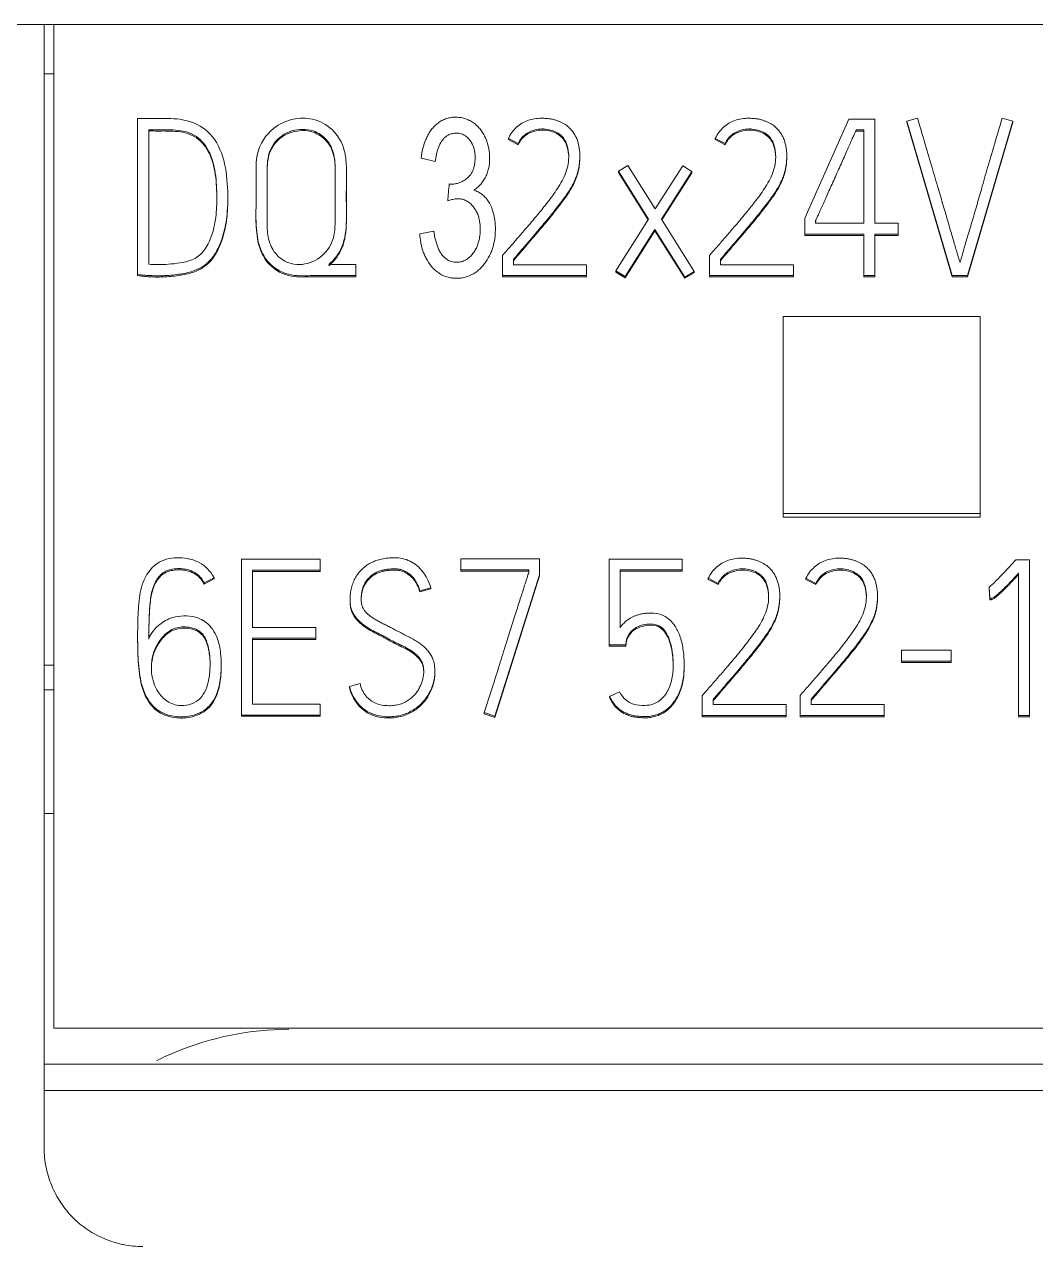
# Model space of a CAD drawing. Header units: millimetres. Extents: x 1359 to 3577, y 1333 to 3557.
# Drawn here: x 2806.07 to 2816.33, y 3317.68 to 3330.08 of the extents above; entities that cross this region are included whole.
import ezdxf

# ---------------------------------------------------------------- set-up
doc = ezdxf.new("R2010")
doc.units = ezdxf.units.MM
doc.set_wipeout_variables(frame=1)
doc.layers.add('000-PI-Oprema', color=30, linetype='Continuous', lineweight=5)
doc.layers.add('002-PI-Kabelska kanalica', color=150, linetype='Continuous')

# ---------------------------------------------------------------- blocks, each defined once
blk = doc.blocks.new('S7-1500 DQ HF - 6ES7522-1BL01-0AB0')
blk.add_wipeout([(0, 147), (34.8, 147), (34.8, 0), (0, 0)])
at = {"layer": '000-PI-Oprema', "color": 0, "linetype": 'ByBlock', "lineweight": 0}
for p, q in [((4.9, 147), (0, 147)), ((5, 147), (4.9, 147)), ((5, 136.817), (5, 147)), ((29.8, 147), (5, 147)), ((5, 146.5), (4.9, 146.5)), ((5.849, 146.044), (5.849, 144.463)), ((13.066, 146.039), (12.618, 145.036)), ((13.331, 146.039), (13.066, 146.039)), ((13.331, 144.983), (13.331, 146.039)), ((13.763, 146.05), (13.655, 146.02)), ((13.655, 146.02), (14.116, 144.452)), ((13.655, 146.02), (13.655, 146.007)), ((13.655, 146.007), (14.116, 144.44)), ((14.271, 144.452), (14.731, 146.02)), ((14.271, 144.44), (14.731, 146.007)), ((14.731, 146.02), (14.622, 146.05)), ((14.731, 146.02), (14.731, 146.007)), ((5.963, 145.931), (5.963, 144.567)), ((9.611, 145.843), (9.611, 145.831)), ((9.71, 145.793), (9.611, 145.843)), ((9.71, 145.78), (9.611, 145.831)), ((11.711, 145.843), (11.711, 145.831)), ((11.81, 145.793), (11.711, 145.843)), ((11.81, 145.78), (11.711, 145.831)), ((13.14, 145.929), (13.14, 145.917)), ((13.14, 145.929), (13.217, 145.929)), ((13.14, 145.917), (13.217, 145.917)), ((13.217, 145.929), (13.217, 144.983)), ((9.71, 145.793), (9.71, 145.78)), ((11.81, 145.793), (11.81, 145.78)), ((10.336, 145.651), (10.336, 145.664)), ((12.436, 145.651), (12.436, 145.664)), ((7.051, 145.531), (7.051, 145.518)), ((7.968, 145.455), (7.968, 145.467)), ((10.823, 145.57), (10.728, 145.511)), ((10.728, 145.511), (10.728, 145.498)), ((10.728, 145.511), (11.034, 145.025)), ((10.728, 145.498), (11.03, 145.018)), ((11.1, 145.128), (10.823, 145.57)), ((11.38, 145.566), (11.1, 145.128)), ((11.165, 145.025), (11.473, 145.507)), ((11.169, 145.018), (11.473, 145.494)), ((11.473, 145.507), (11.38, 145.566)), ((11.473, 145.507), (11.473, 145.494)), ((7.853, 145.388), (7.853, 145.375)), ((6.764, 145.226), (6.764, 145.239)), ((7.049, 145.074), (7.049, 145.062)), ((11.034, 145.025), (10.701, 144.501)), ((11.495, 144.494), (11.165, 145.025)), ((12.618, 145.036), (12.618, 144.873)), ((12.729, 144.983), (12.729, 145.011)), ((12.729, 144.999), (12.733, 145.006)), ((13.217, 144.983), (12.729, 144.983)), ((13.566, 144.983), (13.331, 144.983)), ((13.566, 144.873), (13.566, 144.983)), ((10.796, 144.441), (11.098, 144.919)), ((10.796, 144.429), (11.098, 144.906)), ((11.098, 144.919), (11.4, 144.437)), ((11.098, 144.919), (11.098, 144.906)), ((11.098, 144.906), (11.4, 144.424)), ((12.618, 144.873), (12.618, 144.86)), ((12.618, 144.873), (13.217, 144.873)), ((12.618, 144.86), (13.217, 144.86)), ((13.217, 144.873), (13.217, 144.452)), ((13.331, 144.452), (13.331, 144.873)), ((13.331, 144.873), (13.566, 144.873)), ((13.331, 144.86), (13.566, 144.86)), ((13.566, 144.873), (13.566, 144.86)), ((9.551, 144.452), (9.551, 144.655)), ((9.662, 144.615), (9.662, 144.562)), ((11.651, 144.452), (11.651, 144.655)), ((11.762, 144.615), (11.762, 144.562)), ((5.849, 144.463), (5.849, 144.451)), ((8.064, 144.565), (7.789, 144.565)), ((8.064, 144.452), (8.064, 144.565)), ((9.662, 144.562), (10.403, 144.562)), ((10.403, 144.562), (10.403, 144.452)), ((10.701, 144.501), (10.701, 144.488)), ((10.701, 144.501), (10.796, 144.441)), ((10.701, 144.488), (10.796, 144.429)), ((11.4, 144.437), (11.495, 144.494)), ((11.4, 144.424), (11.495, 144.481)), ((11.495, 144.494), (11.495, 144.481)), ((11.762, 144.562), (12.503, 144.562)), ((12.503, 144.562), (12.503, 144.452)), ((8.064, 144.452), (8.064, 144.44)), ((9.551, 144.452), (9.551, 144.44)), ((10.403, 144.452), (9.551, 144.452)), ((10.403, 144.44), (9.551, 144.44)), ((10.403, 144.452), (10.403, 144.44)), ((10.796, 144.441), (10.796, 144.429)), ((11.4, 144.437), (11.4, 144.424)), ((11.651, 144.452), (11.651, 144.44)), ((12.503, 144.452), (11.651, 144.452)), ((12.503, 144.44), (11.651, 144.44)), ((12.503, 144.452), (12.503, 144.44)), ((13.217, 144.452), (13.331, 144.452)), ((13.217, 144.452), (13.217, 144.44)), ((13.217, 144.44), (13.331, 144.44)), ((13.331, 144.452), (13.331, 144.44)), ((14.116, 144.452), (14.271, 144.452)), ((14.116, 144.452), (14.116, 144.44)), ((14.116, 144.44), (14.271, 144.44)), ((14.271, 144.452), (14.271, 144.44)), ((12.4, 144.036), (12.4, 142.037)), ((14.4, 144.036), (12.4, 144.036)), ((14.4, 142.037), (14.4, 144.036)), ((12.4, 142.037), (14.4, 142.037)), ((12.4, 142.037), (12.4, 141.999)), ((12.4, 141.999), (14.4, 141.999)), ((14.4, 142.037), (14.4, 141.999)), ((6.904, 141.576), (6.904, 139.993)), ((7.7, 141.576), (6.904, 141.576)), ((7.7, 141.464), (7.7, 141.576)), ((9.129, 141.578), (9.129, 141.466)), ((9.928, 141.578), (9.129, 141.578)), ((9.928, 141.417), (9.928, 141.578)), ((10.634, 141.576), (11.373, 141.576)), ((10.634, 140.704), (10.634, 141.576)), ((11.373, 141.576), (11.373, 141.466)), ((14.759, 141.567), (14.899, 141.567)), ((14.899, 141.567), (14.899, 139.987)), ((6.626, 141.386), (6.524, 141.334)), ((6.626, 141.374), (6.524, 141.321)), ((6.626, 141.386), (6.626, 141.374)), ((7.014, 140.882), (7.014, 141.464)), ((7.014, 141.464), (7.7, 141.464)), ((7.014, 141.451), (7.7, 141.451)), ((7.7, 141.464), (7.7, 141.451)), ((9.129, 141.466), (9.129, 141.453)), ((9.129, 141.466), (9.817, 141.466)), ((9.129, 141.453), (9.817, 141.453)), ((9.473, 139.982), (9.928, 141.417)), ((9.473, 139.969), (9.928, 141.405)), ((9.817, 141.466), (9.817, 141.435)), ((9.928, 141.417), (9.928, 141.405)), ((11.373, 141.466), (10.745, 141.466)), ((10.745, 141.466), (10.745, 140.88)), ((11.373, 141.453), (10.745, 141.453)), ((11.373, 141.466), (11.373, 141.453)), ((11.639, 141.38), (11.639, 141.367)), ((11.739, 141.329), (11.639, 141.38)), ((11.739, 141.317), (11.639, 141.367)), ((12.631, 141.38), (12.631, 141.367)), ((12.731, 141.329), (12.631, 141.38)), ((12.731, 141.317), (12.631, 141.367)), ((14.788, 139.987), (14.788, 141.431)), ((6.524, 141.334), (6.524, 141.321)), ((8.823, 141.285), (8.714, 141.254)), ((8.823, 141.273), (8.714, 141.242)), ((8.714, 141.254), (8.714, 141.242)), ((8.823, 141.285), (8.823, 141.273)), ((11.739, 141.329), (11.739, 141.317)), ((12.731, 141.329), (12.731, 141.317)), ((14.49, 141.292), (14.49, 141.28)), ((14.497, 141.175), (14.49, 141.292)), ((14.497, 141.162), (14.49, 141.28)), ((8.004, 141.165), (8.004, 141.152)), ((12.365, 141.188), (12.365, 141.2)), ((13.357, 141.188), (13.357, 141.2)), ((14.497, 141.175), (14.497, 141.162)), ((7.658, 140.882), (7.014, 140.882)), ((7.658, 140.772), (7.658, 140.882)), ((5.849, 140.791), (5.849, 140.778)), ((7.014, 140.103), (7.014, 140.772)), ((7.014, 140.772), (7.658, 140.772)), ((7.014, 140.76), (7.658, 140.76)), ((7.658, 140.772), (7.658, 140.76)), ((10.803, 140.704), (10.634, 140.704)), ((10.634, 140.704), (10.634, 140.691)), ((10.803, 140.691), (10.634, 140.691)), ((10.803, 140.704), (10.803, 140.691)), ((13.599, 140.651), (13.599, 140.539)), ((14.105, 140.651), (13.599, 140.651)), ((14.105, 140.539), (14.105, 140.651)), ((4.9, 140.5), (5, 140.5)), ((6.697, 140.488), (6.697, 140.501)), ((11.395, 140.486), (11.395, 140.499)), ((13.599, 140.539), (13.599, 140.526)), ((13.599, 140.539), (14.105, 140.539)), ((13.599, 140.526), (14.105, 140.526)), ((14.105, 140.539), (14.105, 140.526)), ((8.865, 140.427), (8.865, 140.44)), ((5, 140.25), (4.9, 140.25)), ((7.998, 140.281), (8.106, 140.312)), ((7.998, 140.281), (7.998, 140.269)), ((10.638, 140.182), (10.74, 140.229)), ((10.638, 140.182), (10.638, 140.17)), ((11.579, 139.989), (11.579, 140.191)), ((11.69, 140.152), (11.69, 140.099)), ((12.571, 139.989), (12.571, 140.191)), ((12.682, 140.152), (12.682, 140.099)), ((7.7, 140.103), (7.014, 140.103)), ((7.7, 139.993), (7.7, 140.103)), ((9.367, 140.017), (9.367, 140.005)), ((9.367, 140.017), (9.473, 139.982)), ((9.367, 140.005), (9.473, 139.969)), ((11.69, 140.099), (12.431, 140.099)), ((12.431, 140.099), (12.431, 139.989)), ((12.682, 140.099), (13.423, 140.099)), ((13.423, 140.099), (13.423, 139.989)), ((6.904, 139.993), (7.7, 139.993)), ((6.904, 139.993), (6.904, 139.98)), ((6.904, 139.98), (7.7, 139.98)), ((7.7, 139.993), (7.7, 139.98)), ((9.473, 139.982), (9.473, 139.969)), ((11.579, 139.989), (11.579, 139.976)), ((12.431, 139.989), (11.579, 139.989)), ((12.431, 139.976), (11.579, 139.976)), ((12.431, 139.989), (12.431, 139.976)), ((12.571, 139.989), (12.571, 139.976)), ((13.423, 139.989), (12.571, 139.989)), ((13.423, 139.976), (12.571, 139.976)), ((13.423, 139.989), (13.423, 139.976)), ((14.899, 139.987), (14.788, 139.987)), ((14.788, 139.987), (14.788, 139.974)), ((14.899, 139.974), (14.788, 139.974)), ((14.899, 139.987), (14.899, 139.974)), ((5, 138.995), (4.9, 138.995)), ((29.8, 136.817), (5, 136.817)), ((29.9, 136.449), (4.9, 136.449)), ((4.9, 136.185), (4.9, 135.6)), ((29.9, 136.185), (4.9, 136.185))]:
    blk.add_line(p, q, dxfattribs=at)
for points, knots in [([(4.9, 147), (4.9, 145.915), (4.9, 142.312), (4.9, 138.706), (4.9, 136.185)], [0, 0, 0, 0, 0.301146, 1, 1, 1, 1]), ([(5.849, 144.463), (5.897, 144.457), (5.995, 144.449), (6.147, 144.45), (6.299, 144.467), (6.46, 144.505), (6.594, 144.599), (6.673, 144.735), (6.729, 144.889), (6.765, 145.094), (6.766, 145.362), (6.733, 145.657), (6.591, 145.925), (6.34, 146.045), (6.093, 146.045), (5.931, 146.048), (5.849, 146.044)], [0, 0, 0, 0, 0.048928, 0.10152, 0.156673, 0.206259, 0.270351, 0.31956, 0.366981, 0.439378, 0.534587, 0.645045, 0.746603, 0.832762, 0.916147, 1, 1, 1, 1]), ([(7.789, 144.565), (7.84, 144.609), (7.937, 144.726), (7.977, 144.984), (7.962, 145.265), (7.973, 145.516), (7.953, 145.75), (7.843, 145.945), (7.636, 146.054), (7.416, 146.05), (7.19, 145.948), (7.044, 145.714), (7.053, 145.466), (7.053, 145.224), (7.044, 144.981), (7.074, 144.742), (7.189, 144.545), (7.396, 144.438), (7.605, 144.455), (7.822, 144.451), (7.968, 144.452), (8.064, 144.452)], [0, 0, 0, 0, 0.043075, 0.102648, 0.168978, 0.235307, 0.271956, 0.327443, 0.378109, 0.421433, 0.470555, 0.539532, 0.59211, 0.636178, 0.703998, 0.756984, 0.796657, 0.853885, 0.901986, 0.93541, 1, 1, 1, 1]), ([(8.725, 145.644), (8.729, 145.677), (8.735, 145.709), (8.751, 145.772), (8.761, 145.803), (8.78, 145.848), (8.787, 145.863), (8.803, 145.892), (8.812, 145.906), (8.83, 145.933), (8.841, 145.946), (8.863, 145.97), (8.887, 145.993), (8.914, 146.012), (8.935, 146.025), (8.943, 146.028), (8.958, 146.035), (8.98, 146.045), (9.004, 146.051), (9.029, 146.055), (9.037, 146.057), (9.054, 146.058), (9.062, 146.059), (9.087, 146.059), (9.103, 146.058), (9.128, 146.055), (9.136, 146.054), (9.152, 146.05), (9.176, 146.044), (9.199, 146.034), (9.221, 146.023), (9.229, 146.019), (9.243, 146.011), (9.25, 146.006), (9.27, 145.992), (9.283, 145.982), (9.301, 145.965), (9.307, 145.959), (9.318, 145.946), (9.334, 145.928), (9.348, 145.907), (9.364, 145.879), (9.372, 145.864), (9.392, 145.819), (9.402, 145.788), (9.413, 145.74), (9.415, 145.724), (9.419, 145.691), (9.42, 145.675), (9.422, 145.626), (9.42, 145.593), (9.413, 145.553), (9.411, 145.545), (9.407, 145.529), (9.401, 145.505), (9.393, 145.482), (9.383, 145.459), (9.379, 145.452), (9.372, 145.437), (9.368, 145.43), (9.354, 145.409), (9.335, 145.382), (9.312, 145.359), (9.287, 145.338), (9.274, 145.328), (9.26, 145.319)], [0, 0, 0, 0, 0.0625, 0.0625, 0.125, 0.125, 0.15625, 0.15625, 0.1875, 0.1875, 0.21875, 0.21875, 0.25, 0.28125, 0.28125, 0.296875, 0.296875, 0.3125, 0.34375, 0.34375, 0.359375, 0.359375, 0.375, 0.375, 0.40625, 0.40625, 0.421875, 0.421875, 0.4375, 0.46875, 0.46875, 0.484375, 0.484375, 0.5, 0.5, 0.53125, 0.53125, 0.546875, 0.546875, 0.5625, 0.59375, 0.59375, 0.625, 0.625, 0.6875, 0.6875, 0.71875, 0.71875, 0.75, 0.75, 0.8125, 0.8125, 0.828125, 0.828125, 0.84375, 0.875, 0.875, 0.890625, 0.890625, 0.90625, 0.90625, 0.9375, 0.96875, 0.96875, 1, 1, 1, 1]), ([(9.611, 145.843), (9.63, 145.886), (9.686, 145.962), (9.808, 146.036), (9.916, 146.05), (9.992, 146.047), (10.031, 146.043), (10.067, 146.036), (10.1, 146.026), (10.13, 146.015), (10.157, 146.003), (10.182, 145.989), (10.204, 145.974), (10.223, 145.957), (10.24, 145.941), (10.254, 145.924), (10.272, 145.902), (10.291, 145.871), (10.309, 145.833), (10.321, 145.792), (10.33, 145.75), (10.335, 145.708), (10.337, 145.667), (10.335, 145.627), (10.332, 145.59), (10.327, 145.553), (10.319, 145.518), (10.31, 145.484), (10.296, 145.445), (10.277, 145.399), (10.247, 145.344), (10.21, 145.285), (10.166, 145.223), (10.117, 145.157), (10.062, 145.088), (10.003, 145.016), (9.94, 144.94), (9.873, 144.862), (9.804, 144.781), (9.733, 144.699), (9.686, 144.643), (9.662, 144.615)], [0, 0, 0, 0, 0.061339, 0.118477, 0.180647, 0.199061, 0.216082, 0.231833, 0.246526, 0.260308, 0.273254, 0.285426, 0.29689, 0.307753, 0.31802, 0.327627, 0.336606, 0.355189, 0.37361, 0.392165, 0.410785, 0.42927, 0.447741, 0.464235, 0.480574, 0.496814, 0.51268, 0.527892, 0.542508, 0.566365, 0.593275, 0.623397, 0.656474, 0.692185, 0.730563, 0.771282, 0.814001, 0.858722, 0.904903, 0.951996, 1, 1, 1, 1]), ([(11.711, 145.843), (11.73, 145.886), (11.786, 145.962), (11.908, 146.036), (12.016, 146.05), (12.092, 146.047), (12.131, 146.043), (12.167, 146.036), (12.2, 146.026), (12.23, 146.015), (12.257, 146.003), (12.282, 145.989), (12.304, 145.974), (12.323, 145.957), (12.34, 145.941), (12.354, 145.924), (12.372, 145.902), (12.391, 145.871), (12.409, 145.833), (12.421, 145.792), (12.43, 145.75), (12.435, 145.708), (12.437, 145.667), (12.435, 145.627), (12.432, 145.59), (12.427, 145.553), (12.419, 145.518), (12.41, 145.484), (12.396, 145.445), (12.377, 145.399), (12.347, 145.344), (12.31, 145.285), (12.266, 145.223), (12.217, 145.157), (12.162, 145.088), (12.103, 145.016), (12.04, 144.94), (11.973, 144.862), (11.904, 144.781), (11.833, 144.699), (11.786, 144.643), (11.762, 144.615)], [0, 0, 0, 0, 0.061339, 0.118477, 0.180647, 0.199061, 0.216082, 0.231833, 0.246526, 0.260308, 0.273254, 0.285426, 0.29689, 0.307753, 0.31802, 0.327627, 0.336606, 0.355189, 0.37361, 0.392165, 0.410785, 0.42927, 0.447741, 0.464235, 0.480574, 0.496814, 0.51268, 0.527892, 0.542508, 0.566365, 0.593275, 0.623397, 0.656474, 0.692185, 0.730563, 0.771282, 0.814001, 0.858722, 0.904903, 0.951996, 1, 1, 1, 1]), ([(14.194, 144.584), (14.192, 144.591), (14.186, 144.608), (14.177, 144.639), (14.164, 144.682), (14.148, 144.735), (14.131, 144.795), (14.111, 144.863), (14.09, 144.936), (14.067, 145.015), (14.043, 145.098), (14.017, 145.184), (13.992, 145.272), (13.952, 145.401), (13.901, 145.579), (13.833, 145.81), (13.787, 145.968), (13.763, 146.05)], [0, 0, 0, 0, 0.013272, 0.034859, 0.06476, 0.101229, 0.142516, 0.188621, 0.238884, 0.292645, 0.349905, 0.409112, 0.468717, 0.528719, 0.675164, 0.832258, 1, 1, 1, 1]), ([(14.622, 146.05), (14.598, 145.968), (14.551, 145.81), (14.483, 145.579), (14.432, 145.402), (14.395, 145.272), (14.37, 145.184), (14.345, 145.098), (14.321, 145.015), (14.297, 144.936), (14.275, 144.863), (14.255, 144.795), (14.237, 144.735), (14.222, 144.682), (14.21, 144.639), (14.201, 144.608), (14.196, 144.591), (14.194, 144.584)], [0, 0, 0, 0, 0.167989, 0.325145, 0.471471, 0.531274, 0.590769, 0.649955, 0.70726, 0.76111, 0.811506, 0.857719, 0.899023, 0.935417, 0.96522, 0.986746, 1, 1, 1, 1]), ([(5.963, 144.567), (6.029, 144.562), (6.135, 144.562), (6.293, 144.581), (6.435, 144.611), (6.547, 144.725), (6.614, 144.88), (6.65, 145.067), (6.655, 145.287), (6.642, 145.519), (6.575, 145.746), (6.413, 145.907), (6.221, 145.933), (6.074, 145.931), (5.992, 145.932), (5.963, 145.931)], [0, 0, 0, 0, 0.085013, 0.135874, 0.205821, 0.265138, 0.333279, 0.422662, 0.50952, 0.618636, 0.722487, 0.80996, 0.894466, 0.962458, 1, 1, 1, 1]), ([(6.652, 145.221), (6.652, 145.233), (6.652, 145.33), (6.642, 145.506), (6.575, 145.733), (6.413, 145.894), (6.221, 145.921), (6.074, 145.918), (5.992, 145.919), (5.963, 145.919)], [0, 0, 0, 0, 0.030851, 0.246457, 0.451657, 0.624495, 0.791473, 0.92582, 1, 1, 1, 1]), ([(7.413, 145.919), (7.378, 145.908), (7.277, 145.86), (7.184, 145.735), (7.158, 145.552), (7.165, 145.37), (7.163, 145.17), (7.161, 144.989), (7.167, 144.824), (7.235, 144.669), (7.393, 144.554), (7.568, 144.561), (7.734, 144.647), (7.849, 144.805), (7.854, 145.027), (7.854, 145.246), (7.852, 145.462), (7.858, 145.665), (7.779, 145.837), (7.651, 145.924), (7.522, 145.941), (7.448, 145.929), (7.413, 145.919)], [0, 0, 0, 0, 0.03125, 0.09375, 0.125, 0.1875, 0.25, 0.296875, 0.34375, 0.390625, 0.4375, 0.5, 0.53125, 0.59375, 0.65625, 0.71875, 0.78125, 0.84375, 0.890625, 0.9375, 0.96875, 1, 1, 1, 1]), ([(7.413, 145.906), (7.378, 145.895), (7.277, 145.847), (7.184, 145.722), (7.158, 145.539), (7.165, 145.358), (7.163, 145.177), (7.162, 145.069), (7.162, 145.034)], [0, 0, 0, 0, 0.111489, 0.334467, 0.445956, 0.668934, 0.891911, 1, 1, 1, 1]), ([(7.854, 145.509), (7.854, 145.563), (7.849, 145.671), (7.779, 145.824), (7.651, 145.911), (7.522, 145.929), (7.448, 145.917), (7.413, 145.906)], [0, 0, 0, 0, 0.226006, 0.458204, 0.690402, 0.845201, 1, 1, 1, 1]), ([(9.011, 145.382), (9.017, 145.381), (9.023, 145.38), (9.032, 145.38), (9.035, 145.38), (9.041, 145.38), (9.051, 145.38), (9.06, 145.381), (9.072, 145.383), (9.078, 145.384), (9.096, 145.388), (9.108, 145.391), (9.131, 145.4), (9.142, 145.405), (9.164, 145.418), (9.174, 145.424), (9.188, 145.436), (9.193, 145.439), (9.202, 145.448), (9.207, 145.452), (9.219, 145.465), (9.227, 145.475), (9.24, 145.495), (9.246, 145.506), (9.255, 145.529), (9.259, 145.54), (9.265, 145.563), (9.267, 145.575), (9.271, 145.6), (9.272, 145.612), (9.273, 145.636), (9.273, 145.648), (9.273, 145.672), (9.272, 145.684), (9.269, 145.708), (9.267, 145.72), (9.258, 145.756), (9.249, 145.778), (9.231, 145.81), (9.224, 145.821), (9.209, 145.84), (9.201, 145.849), (9.182, 145.865), (9.172, 145.872), (9.151, 145.884), (9.139, 145.888), (9.115, 145.895), (9.103, 145.896), (9.078, 145.898), (9.066, 145.897), (9.041, 145.893), (9.029, 145.89), (9.007, 145.881), (8.996, 145.875), (8.981, 145.865), (8.976, 145.861), (8.966, 145.853), (8.962, 145.849), (8.949, 145.836), (8.941, 145.826), (8.92, 145.796), (8.91, 145.774), (8.897, 145.74), (8.893, 145.728), (8.886, 145.705), (8.883, 145.693), (8.875, 145.657), (8.872, 145.633), (8.869, 145.609)], [0, 0, 0, 0, 0.015625, 0.015625, 0.023437, 0.023437, 0.03125, 0.046875, 0.046875, 0.0625, 0.0625, 0.09375, 0.09375, 0.125, 0.125, 0.15625, 0.15625, 0.171875, 0.171875, 0.1875, 0.1875, 0.21875, 0.21875, 0.25, 0.25, 0.28125, 0.28125, 0.3125, 0.3125, 0.34375, 0.34375, 0.375, 0.375, 0.40625, 0.40625, 0.4375, 0.4375, 0.5, 0.5, 0.53125, 0.53125, 0.5625, 0.5625, 0.59375, 0.59375, 0.625, 0.625, 0.65625, 0.65625, 0.6875, 0.6875, 0.71875, 0.71875, 0.75, 0.75, 0.765625, 0.765625, 0.78125, 0.78125, 0.8125, 0.8125, 0.875, 0.875, 0.90625, 0.90625, 0.9375, 0.9375, 1, 1, 1, 1]), ([(9.551, 144.655), (9.58, 144.689), (9.635, 144.752), (9.719, 144.848), (9.814, 144.958), (9.918, 145.08), (10.026, 145.216), (10.127, 145.355), (10.212, 145.515), (10.235, 145.697), (10.183, 145.868), (10.037, 145.939), (9.902, 145.945), (9.777, 145.892), (9.729, 145.83), (9.71, 145.793)], [0, 0, 0, 0, 0.068794, 0.128406, 0.193582, 0.291346, 0.373604, 0.45943, 0.554437, 0.645803, 0.738171, 0.803969, 0.878932, 0.940491, 1, 1, 1, 1]), ([(10.224, 145.646), (10.224, 145.659), (10.22, 145.734), (10.183, 145.856), (10.037, 145.927), (9.902, 145.933), (9.777, 145.88), (9.729, 145.818), (9.71, 145.78)], [0, 0, 0, 0, 0.051721, 0.299015, 0.475174, 0.675868, 0.840679, 1, 1, 1, 1]), ([(11.651, 144.655), (11.68, 144.689), (11.735, 144.752), (11.819, 144.848), (11.914, 144.958), (12.018, 145.08), (12.126, 145.216), (12.227, 145.355), (12.312, 145.515), (12.335, 145.697), (12.283, 145.868), (12.137, 145.939), (12.002, 145.945), (11.877, 145.892), (11.829, 145.83), (11.81, 145.793)], [0, 0, 0, 0, 0.068794, 0.128406, 0.193582, 0.291346, 0.373604, 0.45943, 0.554437, 0.645803, 0.738171, 0.803969, 0.878932, 0.940491, 1, 1, 1, 1]), ([(12.324, 145.646), (12.324, 145.659), (12.32, 145.734), (12.283, 145.856), (12.137, 145.927), (12.002, 145.933), (11.877, 145.88), (11.829, 145.818), (11.81, 145.78)], [0, 0, 0, 0, 0.051721, 0.299015, 0.475174, 0.675868, 0.840679, 1, 1, 1, 1]), ([(12.729, 145.011), (12.731, 145.015), (12.736, 145.026), (12.747, 145.049), (12.763, 145.085), (12.784, 145.132), (12.808, 145.186), (12.835, 145.246), (12.865, 145.312), (12.896, 145.382), (12.929, 145.455), (12.962, 145.528), (12.994, 145.599), (13.024, 145.667), (13.052, 145.73), (13.077, 145.788), (13.099, 145.838), (13.118, 145.879), (13.131, 145.908), (13.137, 145.924), (13.14, 145.929)], [0, 0, 0, 0, 0.010734, 0.036404, 0.077011, 0.128795, 0.187998, 0.254619, 0.326966, 0.403344, 0.483752, 0.564544, 0.642072, 0.716335, 0.785641, 0.848294, 0.904294, 0.950045, 0.981947, 1, 1, 1, 1]), ([(10.336, 145.653), (10.336, 145.653), (10.336, 145.64), (10.335, 145.615), (10.332, 145.577), (10.327, 145.54), (10.319, 145.505), (10.31, 145.471), (10.296, 145.432), (10.277, 145.386), (10.247, 145.331), (10.21, 145.273), (10.166, 145.21), (10.117, 145.144), (10.062, 145.075), (10.003, 145.003), (9.94, 144.927), (9.873, 144.849), (9.804, 144.769), (9.733, 144.686), (9.686, 144.631), (9.662, 144.602)], [0, 0, 0, 0, 0.000351, 0.030208, 0.059783, 0.089178, 0.117897, 0.145433, 0.17189, 0.215074, 0.263783, 0.318309, 0.378181, 0.442821, 0.512289, 0.585996, 0.663321, 0.744272, 0.827864, 0.913107, 1, 1, 1, 1]), ([(12.436, 145.653), (12.436, 145.653), (12.436, 145.64), (12.435, 145.615), (12.432, 145.577), (12.427, 145.54), (12.419, 145.505), (12.41, 145.471), (12.396, 145.432), (12.377, 145.386), (12.347, 145.331), (12.31, 145.273), (12.266, 145.21), (12.217, 145.144), (12.162, 145.075), (12.103, 145.003), (12.04, 144.927), (11.973, 144.849), (11.904, 144.769), (11.833, 144.686), (11.786, 144.631), (11.762, 144.602)], [0, 0, 0, 0, 0.000351, 0.030208, 0.059783, 0.089178, 0.117897, 0.145433, 0.17189, 0.215074, 0.263783, 0.318309, 0.378181, 0.442821, 0.512289, 0.585996, 0.663321, 0.744272, 0.827864, 0.913107, 1, 1, 1, 1]), ([(7.051, 145.518), (7.051, 145.492), (7.053, 145.435), (7.053, 145.378), (7.053, 145.346)], [0, 0, 0, 0, 0.44169, 1, 1, 1, 1]), ([(7.789, 144.552), (7.84, 144.597), (7.937, 144.713), (7.977, 144.971), (7.963, 145.222), (7.968, 145.387), (7.968, 145.455)], [0, 0, 0, 0, 0.200742, 0.478373, 0.787489, 1, 1, 1, 1]), ([(7.854, 145.145), (7.854, 145.174), (7.853, 145.251), (7.853, 145.328), (7.853, 145.375)], [0, 0, 0, 0, 0.379538, 1, 1, 1, 1]), ([(5.849, 144.451), (5.897, 144.445), (5.995, 144.436), (6.147, 144.437), (6.299, 144.455), (6.46, 144.492), (6.594, 144.587), (6.673, 144.723), (6.729, 144.876), (6.759, 145.045), (6.764, 145.171), (6.764, 145.226)], [0, 0, 0, 0, 0.098443, 0.204258, 0.315227, 0.414995, 0.543949, 0.642959, 0.738369, 0.884032, 1, 1, 1, 1]), ([(9.26, 145.319), (9.275, 145.314), (9.296, 145.305), (9.317, 145.294), (9.33, 145.285), (9.336, 145.281), (9.355, 145.267), (9.366, 145.256), (9.382, 145.239), (9.387, 145.233), (9.397, 145.221), (9.401, 145.214), (9.423, 145.182), (9.437, 145.154), (9.453, 145.11), (9.457, 145.095), (9.465, 145.065), (9.468, 145.05), (9.475, 145.005), (9.478, 144.974), (9.479, 144.928), (9.479, 144.912), (9.478, 144.881), (9.477, 144.866), (9.472, 144.82), (9.467, 144.79), (9.455, 144.745), (9.451, 144.73), (9.44, 144.701), (9.435, 144.686), (9.416, 144.644), (9.4, 144.617), (9.374, 144.579), (9.365, 144.567), (9.345, 144.543), (9.324, 144.52), (9.3, 144.5), (9.281, 144.486), (9.275, 144.481), (9.262, 144.473), (9.255, 144.469), (9.221, 144.45), (9.192, 144.439), (9.154, 144.431), (9.146, 144.429), (9.131, 144.427), (9.123, 144.426), (9.1, 144.424), (9.084, 144.424), (9.061, 144.425), (9.053, 144.425), (9.037, 144.427), (9.029, 144.428), (9.006, 144.432), (8.976, 144.44), (8.948, 144.452), (8.927, 144.463), (8.92, 144.467), (8.907, 144.476), (8.888, 144.489), (8.87, 144.504), (8.848, 144.526), (8.837, 144.537), (8.827, 144.549)], [0, 0, 0, 0, 0.03125, 0.046875, 0.046875, 0.0625, 0.0625, 0.09375, 0.09375, 0.109375, 0.109375, 0.125, 0.125, 0.1875, 0.1875, 0.21875, 0.21875, 0.25, 0.25, 0.3125, 0.3125, 0.34375, 0.34375, 0.375, 0.375, 0.4375, 0.4375, 0.46875, 0.46875, 0.5, 0.5, 0.5625, 0.5625, 0.59375, 0.59375, 0.625, 0.65625, 0.65625, 0.671875, 0.671875, 0.6875, 0.6875, 0.75, 0.75, 0.765625, 0.765625, 0.78125, 0.78125, 0.8125, 0.8125, 0.828125, 0.828125, 0.84375, 0.84375, 0.875, 0.90625, 0.90625, 0.921875, 0.921875, 0.9375, 0.96875, 0.96875, 1, 1, 1, 1]), ([(8.855, 144.901), (8.859, 144.872), (8.864, 144.843), (8.875, 144.8), (8.879, 144.786), (8.888, 144.758), (8.893, 144.744), (8.904, 144.716), (8.911, 144.703), (8.922, 144.684), (8.926, 144.678), (8.935, 144.666), (8.939, 144.66), (8.954, 144.643), (8.964, 144.633), (8.982, 144.619), (8.988, 144.615), (9.001, 144.607), (9.008, 144.604), (9.021, 144.598), (9.028, 144.595), (9.043, 144.591), (9.057, 144.588), (9.072, 144.587), (9.087, 144.586), (9.095, 144.587), (9.117, 144.589), (9.131, 144.591), (9.153, 144.599), (9.16, 144.601), (9.173, 144.608), (9.18, 144.611), (9.199, 144.623), (9.21, 144.632), (9.232, 144.653), (9.242, 144.664), (9.26, 144.687), (9.268, 144.7), (9.283, 144.725), (9.296, 144.751), (9.305, 144.779), (9.311, 144.8), (9.313, 144.808), (9.316, 144.822), (9.318, 144.829), (9.324, 144.865), (9.326, 144.894), (9.326, 144.938), (9.325, 144.953), (9.323, 144.982), (9.318, 145.012), (9.311, 145.04), (9.304, 145.061), (9.302, 145.068), (9.297, 145.081), (9.294, 145.088), (9.284, 145.108), (9.277, 145.121), (9.264, 145.139), (9.26, 145.145), (9.251, 145.157), (9.246, 145.162), (9.231, 145.179), (9.22, 145.189), (9.202, 145.201), (9.195, 145.205), (9.182, 145.212), (9.176, 145.216), (9.155, 145.224), (9.141, 145.228), (9.118, 145.231), (9.111, 145.231), (9.096, 145.232), (9.089, 145.232), (9.074, 145.23), (9.067, 145.229), (9.052, 145.226), (9.045, 145.225), (9.023, 145.219), (9.009, 145.215), (8.995, 145.21)], [0, 0, 0, 0, 0.0625, 0.0625, 0.09375, 0.09375, 0.125, 0.125, 0.15625, 0.15625, 0.171875, 0.171875, 0.1875, 0.1875, 0.21875, 0.21875, 0.234375, 0.234375, 0.25, 0.25, 0.265625, 0.265625, 0.28125, 0.296875, 0.296875, 0.3125, 0.3125, 0.34375, 0.34375, 0.359375, 0.359375, 0.375, 0.375, 0.40625, 0.40625, 0.4375, 0.4375, 0.46875, 0.46875, 0.5, 0.53125, 0.53125, 0.546875, 0.546875, 0.5625, 0.5625, 0.625, 0.625, 0.65625, 0.65625, 0.6875, 0.71875, 0.71875, 0.734375, 0.734375, 0.75, 0.75, 0.78125, 0.78125, 0.796875, 0.796875, 0.8125, 0.8125, 0.84375, 0.84375, 0.859375, 0.859375, 0.875, 0.875, 0.90625, 0.90625, 0.921875, 0.921875, 0.9375, 0.9375, 0.953125, 0.953125, 0.96875, 0.96875, 1, 1, 1, 1]), ([(7.049, 145.062), (7.049, 145.023), (7.052, 144.906), (7.074, 144.729), (7.189, 144.532), (7.396, 144.426), (7.605, 144.442), (7.822, 144.438), (7.968, 144.44), (8.064, 144.44)], [0, 0, 0, 0, 0.081096, 0.245586, 0.368745, 0.546401, 0.695727, 0.799486, 1, 1, 1, 1]), ([(8.827, 144.549), (8.809, 144.572), (8.792, 144.597), (8.772, 144.635), (8.765, 144.649), (8.754, 144.676), (8.748, 144.689), (8.739, 144.717), (8.735, 144.731), (8.728, 144.759), (8.724, 144.774), (8.716, 144.817), (8.713, 144.845), (8.711, 144.875)], [0, 0, 0, 0, 0.25, 0.25, 0.375, 0.375, 0.5, 0.5, 0.625, 0.625, 0.75, 0.75, 1, 1, 1, 1]), ([(5.963, 140.777), (5.988, 140.825), (6.049, 140.902), (6.168, 140.979), (6.29, 141.001), (6.418, 141), (6.567, 140.937), (6.663, 140.787), (6.698, 140.605), (6.7, 140.424), (6.673, 140.241), (6.587, 140.07), (6.42, 139.978), (6.234, 139.968), (6.046, 140.022), (5.91, 140.199), (5.859, 140.428), (5.848, 140.675), (5.849, 140.92), (5.859, 141.151), (5.898, 141.376), (6.047, 141.565), (6.272, 141.603), (6.489, 141.556), (6.585, 141.456), (6.626, 141.386)], [0, 0, 0, 0, 0.03564, 0.067865, 0.092923, 0.119268, 0.154068, 0.197126, 0.234707, 0.279879, 0.320329, 0.360962, 0.405677, 0.442102, 0.485709, 0.532505, 0.586175, 0.644312, 0.701767, 0.753421, 0.803151, 0.856352, 0.904259, 0.950465, 1, 1, 1, 1]), ([(8.106, 140.312), (8.115, 140.267), (8.155, 140.185), (8.262, 140.1), (8.373, 140.085), (8.457, 140.09), (8.513, 140.102), (8.562, 140.122), (8.604, 140.149), (8.642, 140.179), (8.673, 140.212), (8.698, 140.249), (8.719, 140.287), (8.734, 140.327), (8.744, 140.366), (8.751, 140.404), (8.753, 140.443), (8.75, 140.482), (8.74, 140.52), (8.723, 140.554), (8.7, 140.583), (8.673, 140.61), (8.642, 140.635), (8.607, 140.657), (8.569, 140.679), (8.527, 140.699), (8.484, 140.719), (8.44, 140.742), (8.394, 140.766), (8.348, 140.792), (8.301, 140.817), (8.254, 140.84), (8.209, 140.864), (8.167, 140.891), (8.128, 140.919), (8.093, 140.95), (8.063, 140.984), (8.037, 141.021), (8.018, 141.063), (8.006, 141.11), (8.003, 141.165), (8.006, 141.224), (8.017, 141.283), (8.035, 141.338), (8.059, 141.388), (8.089, 141.434), (8.125, 141.474), (8.167, 141.509), (8.215, 141.538), (8.268, 141.561), (8.325, 141.577), (8.388, 141.587), (8.459, 141.591), (8.537, 141.584), (8.615, 141.557), (8.685, 141.512), (8.744, 141.45), (8.791, 141.374), (8.814, 141.316), (8.823, 141.285)], [0, 0, 0, 0, 0.042395, 0.079774, 0.121236, 0.140075, 0.157254, 0.173247, 0.188397, 0.202796, 0.216711, 0.230265, 0.243508, 0.256652, 0.269293, 0.280934, 0.291684, 0.304893, 0.316879, 0.328106, 0.339273, 0.350814, 0.362909, 0.375637, 0.388999, 0.403044, 0.417696, 0.432849, 0.448511, 0.464937, 0.481153, 0.497163, 0.51278, 0.527863, 0.542482, 0.556645, 0.570443, 0.584077, 0.597961, 0.612786, 0.629037, 0.64828, 0.666584, 0.684253, 0.701354, 0.717933, 0.734308, 0.750738, 0.767515, 0.784992, 0.803232, 0.822275, 0.842375, 0.868294, 0.892965, 0.917787, 0.943448, 0.970498, 1, 1, 1, 1]), ([(11.639, 141.38), (11.659, 141.423), (11.715, 141.498), (11.837, 141.572), (11.945, 141.586), (12.02, 141.584), (12.06, 141.579), (12.096, 141.572), (12.128, 141.562), (12.158, 141.551), (12.186, 141.539), (12.21, 141.525), (12.232, 141.51), (12.252, 141.494), (12.268, 141.477), (12.283, 141.46), (12.301, 141.438), (12.319, 141.408), (12.337, 141.369), (12.35, 141.328), (12.358, 141.286), (12.364, 141.244), (12.365, 141.203), (12.364, 141.164), (12.361, 141.126), (12.355, 141.09), (12.348, 141.054), (12.339, 141.02), (12.325, 140.981), (12.305, 140.935), (12.276, 140.88), (12.239, 140.822), (12.195, 140.76), (12.146, 140.694), (12.091, 140.624), (12.031, 140.552), (11.968, 140.476), (11.901, 140.398), (11.832, 140.318), (11.762, 140.235), (11.714, 140.18), (11.69, 140.152)], [0, 0, 0, 0, 0.061339, 0.118477, 0.180647, 0.199061, 0.216082, 0.231833, 0.246526, 0.260308, 0.273254, 0.285426, 0.29689, 0.307753, 0.31802, 0.327627, 0.336606, 0.355189, 0.37361, 0.392165, 0.410785, 0.42927, 0.447741, 0.464235, 0.480574, 0.496814, 0.51268, 0.527892, 0.542508, 0.566365, 0.593275, 0.623397, 0.656474, 0.692185, 0.730563, 0.771282, 0.814001, 0.858722, 0.904903, 0.951996, 1, 1, 1, 1]), ([(12.631, 141.38), (12.651, 141.423), (12.707, 141.498), (12.829, 141.572), (12.937, 141.586), (13.012, 141.584), (13.052, 141.579), (13.088, 141.572), (13.12, 141.562), (13.15, 141.551), (13.178, 141.539), (13.202, 141.525), (13.224, 141.51), (13.243, 141.494), (13.26, 141.477), (13.275, 141.46), (13.293, 141.438), (13.311, 141.408), (13.329, 141.369), (13.342, 141.328), (13.35, 141.286), (13.356, 141.244), (13.357, 141.203), (13.356, 141.164), (13.353, 141.126), (13.347, 141.09), (13.34, 141.054), (13.331, 141.02), (13.317, 140.981), (13.297, 140.935), (13.268, 140.88), (13.231, 140.822), (13.187, 140.76), (13.138, 140.694), (13.083, 140.624), (13.023, 140.552), (12.96, 140.476), (12.893, 140.398), (12.824, 140.318), (12.754, 140.235), (12.706, 140.18), (12.682, 140.152)], [0, 0, 0, 0, 0.061339, 0.118477, 0.180647, 0.199061, 0.216082, 0.231833, 0.246526, 0.260308, 0.273254, 0.285426, 0.29689, 0.307753, 0.31802, 0.327627, 0.336606, 0.355189, 0.37361, 0.392165, 0.410785, 0.42927, 0.447741, 0.464235, 0.480574, 0.496814, 0.51268, 0.527892, 0.542508, 0.566365, 0.593275, 0.623397, 0.656474, 0.692185, 0.730563, 0.771282, 0.814001, 0.858722, 0.904903, 0.951996, 1, 1, 1, 1]), ([(14.49, 141.292), (14.51, 141.308), (14.555, 141.348), (14.621, 141.417), (14.692, 141.493), (14.738, 141.543), (14.759, 141.567)], [0, 0, 0, 0, 0.194145, 0.465142, 0.75263, 1, 1, 1, 1]), ([(6.524, 141.334), (6.516, 141.349), (6.499, 141.378), (6.464, 141.414), (6.422, 141.443), (6.376, 141.464), (6.325, 141.476), (6.267, 141.48), (6.206, 141.476), (6.148, 141.461), (6.1, 141.434), (6.062, 141.396), (6.031, 141.349), (6.007, 141.292), (5.989, 141.227), (5.977, 141.154), (5.97, 141.071), (5.966, 140.98), (5.963, 140.881), (5.963, 140.813), (5.963, 140.777)], [0, 0, 0, 0, 0.043481, 0.085549, 0.127923, 0.170971, 0.214845, 0.260884, 0.317917, 0.367656, 0.41257, 0.456833, 0.503792, 0.555243, 0.612421, 0.675966, 0.746378, 0.823872, 0.908402, 1, 1, 1, 1]), ([(6.524, 141.321), (6.516, 141.336), (6.499, 141.365), (6.464, 141.402), (6.422, 141.43), (6.376, 141.451), (6.325, 141.464), (6.267, 141.468), (6.206, 141.463), (6.148, 141.448), (6.1, 141.421), (6.062, 141.383), (6.031, 141.336), (6.007, 141.28), (5.989, 141.215), (5.977, 141.141), (5.97, 141.058), (5.966, 140.968), (5.963, 140.869), (5.963, 140.8), (5.963, 140.764)], [0, 0, 0, 0, 0.043481, 0.085549, 0.127923, 0.170971, 0.214845, 0.260884, 0.317917, 0.367656, 0.41257, 0.456833, 0.503792, 0.555243, 0.612421, 0.675966, 0.746378, 0.823872, 0.908402, 1, 1, 1, 1]), ([(8.714, 141.254), (8.712, 141.262), (8.707, 141.277), (8.698, 141.3), (8.687, 141.324), (8.673, 141.349), (8.656, 141.374), (8.637, 141.397), (8.615, 141.419), (8.589, 141.438), (8.56, 141.455), (8.528, 141.468), (8.491, 141.475), (8.457, 141.477), (8.424, 141.476), (8.392, 141.473), (8.356, 141.468), (8.319, 141.46), (8.281, 141.446), (8.245, 141.427), (8.211, 141.401), (8.181, 141.369), (8.153, 141.33), (8.132, 141.282), (8.12, 141.225), (8.116, 141.172), (8.119, 141.126), (8.128, 141.093), (8.143, 141.063), (8.164, 141.037), (8.188, 141.013), (8.216, 140.991), (8.249, 140.97), (8.284, 140.949), (8.322, 140.929), (8.363, 140.909), (8.405, 140.887), (8.45, 140.864), (8.497, 140.839), (8.546, 140.813), (8.595, 140.789), (8.643, 140.764), (8.688, 140.737), (8.73, 140.707), (8.768, 140.675), (8.801, 140.637), (8.829, 140.597), (8.851, 140.55), (8.863, 140.497), (8.866, 140.44), (8.863, 140.383), (8.852, 140.326), (8.834, 140.27), (8.81, 140.216), (8.779, 140.167), (8.742, 140.121), (8.698, 140.08), (8.649, 140.045), (8.593, 140.015), (8.532, 139.992), (8.466, 139.978), (8.389, 139.974), (8.304, 139.981), (8.217, 140.007), (8.142, 140.051), (8.079, 140.113), (8.029, 140.191), (8.007, 140.25), (7.998, 140.281)], [0, 0, 0, 0, 0.006902, 0.014527, 0.0229, 0.03171, 0.040697, 0.049939, 0.059406, 0.069126, 0.079243, 0.089792, 0.100957, 0.11302, 0.121351, 0.131067, 0.142193, 0.154038, 0.166072, 0.178522, 0.191399, 0.204849, 0.219214, 0.234859, 0.25249, 0.272668, 0.283841, 0.294211, 0.304173, 0.314215, 0.324636, 0.335605, 0.347264, 0.35967, 0.372854, 0.386723, 0.401163, 0.416176, 0.433071, 0.449927, 0.466747, 0.483271, 0.499286, 0.514866, 0.530063, 0.545048, 0.560066, 0.575472, 0.591898, 0.609868, 0.627376, 0.645005, 0.66302, 0.681094, 0.698922, 0.71679, 0.734853, 0.753306, 0.772468, 0.792214, 0.812556, 0.833938, 0.86301, 0.889874, 0.915888, 0.942166, 0.969784, 1, 1, 1, 1]), ([(8.714, 141.242), (8.712, 141.249), (8.707, 141.264), (8.698, 141.287), (8.687, 141.312), (8.673, 141.337), (8.656, 141.361), (8.637, 141.384), (8.615, 141.406), (8.589, 141.425), (8.56, 141.442), (8.528, 141.455), (8.491, 141.463), (8.457, 141.465), (8.424, 141.463), (8.392, 141.46), (8.356, 141.456), (8.319, 141.448), (8.281, 141.433), (8.245, 141.414), (8.211, 141.389), (8.181, 141.356), (8.153, 141.317), (8.132, 141.27), (8.12, 141.215), (8.117, 141.176), (8.117, 141.157)], [0, 0, 0, 0, 0.025535, 0.053746, 0.084726, 0.117324, 0.150572, 0.184768, 0.219795, 0.255756, 0.293187, 0.332218, 0.373527, 0.418158, 0.448979, 0.484928, 0.526094, 0.569916, 0.614442, 0.660505, 0.708148, 0.757909, 0.811058, 0.868941, 0.934177, 1, 1, 1, 1]), ([(9.817, 141.435), (9.816, 141.432), (9.812, 141.421), (9.805, 141.399), (9.794, 141.365), (9.779, 141.32), (9.762, 141.266), (9.742, 141.204), (9.72, 141.134), (9.696, 141.058), (9.67, 140.977), (9.644, 140.893), (9.616, 140.807), (9.575, 140.677), (9.519, 140.497), (9.445, 140.263), (9.393, 140.101), (9.367, 140.017)], [0, 0, 0, 0, 0.006664, 0.022274, 0.046836, 0.07897, 0.117297, 0.161819, 0.211415, 0.264968, 0.322476, 0.382404, 0.443215, 0.50491, 0.65714, 0.82217, 1, 1, 1, 1]), ([(11.579, 140.191), (11.609, 140.225), (11.664, 140.289), (11.747, 140.384), (11.842, 140.494), (11.946, 140.616), (12.055, 140.753), (12.155, 140.892), (12.24, 141.051), (12.264, 141.233), (12.212, 141.405), (12.066, 141.476), (11.93, 141.482), (11.806, 141.429), (11.758, 141.367), (11.739, 141.329)], [0, 0, 0, 0, 0.068794, 0.128406, 0.193582, 0.291346, 0.373604, 0.45943, 0.554437, 0.645803, 0.738171, 0.803969, 0.878932, 0.940491, 1, 1, 1, 1]), ([(12.252, 141.183), (12.252, 141.196), (12.249, 141.27), (12.212, 141.392), (12.066, 141.463), (11.93, 141.469), (11.806, 141.416), (11.758, 141.354), (11.739, 141.317)], [0, 0, 0, 0, 0.051721, 0.299015, 0.475174, 0.675868, 0.840679, 1, 1, 1, 1]), ([(12.571, 140.191), (12.601, 140.225), (12.656, 140.289), (12.739, 140.384), (12.834, 140.494), (12.938, 140.616), (13.047, 140.753), (13.147, 140.892), (13.232, 141.051), (13.256, 141.233), (13.204, 141.405), (13.058, 141.476), (12.922, 141.482), (12.798, 141.429), (12.75, 141.367), (12.731, 141.329)], [0, 0, 0, 0, 0.068794, 0.128406, 0.193582, 0.291346, 0.373604, 0.45943, 0.554437, 0.645803, 0.738171, 0.803969, 0.878932, 0.940491, 1, 1, 1, 1]), ([(13.244, 141.183), (13.244, 141.196), (13.241, 141.27), (13.204, 141.392), (13.058, 141.463), (12.922, 141.469), (12.798, 141.416), (12.75, 141.354), (12.731, 141.317)], [0, 0, 0, 0, 0.051721, 0.299015, 0.475174, 0.675868, 0.840679, 1, 1, 1, 1]), ([(14.788, 141.431), (14.77, 141.411), (14.737, 141.376), (14.691, 141.328), (14.652, 141.288), (14.619, 141.256), (14.591, 141.231), (14.568, 141.21), (14.549, 141.196), (14.534, 141.185), (14.522, 141.18), (14.512, 141.177), (14.504, 141.176), (14.5, 141.175), (14.497, 141.175)], [0, 0, 0, 0, 0.200504, 0.370797, 0.510902, 0.6264, 0.722885, 0.800448, 0.861213, 0.907383, 0.939504, 0.963232, 0.983337, 1, 1, 1, 1]), ([(14.788, 141.418), (14.77, 141.399), (14.737, 141.363), (14.691, 141.315), (14.652, 141.276), (14.619, 141.244), (14.591, 141.218), (14.568, 141.198), (14.549, 141.183), (14.534, 141.173), (14.522, 141.167), (14.512, 141.164), (14.504, 141.163), (14.5, 141.162), (14.497, 141.162)], [0, 0, 0, 0, 0.200504, 0.370797, 0.510902, 0.6264, 0.722885, 0.800448, 0.861213, 0.907383, 0.939504, 0.963232, 0.983337, 1, 1, 1, 1]), ([(8.752, 140.429), (8.752, 140.443), (8.75, 140.47), (8.74, 140.508), (8.723, 140.541), (8.7, 140.57), (8.673, 140.597), (8.642, 140.622), (8.607, 140.645), (8.569, 140.666), (8.527, 140.686), (8.484, 140.707), (8.44, 140.729), (8.394, 140.753), (8.348, 140.779), (8.301, 140.804), (8.254, 140.828), (8.209, 140.851), (8.167, 140.878), (8.128, 140.906), (8.093, 140.937), (8.063, 140.971), (8.037, 141.008), (8.018, 141.05), (8.006, 141.098), (8.004, 141.135), (8.004, 141.155), (8.004, 141.158)], [0, 0, 0, 0, 0.037363, 0.072654, 0.105707, 0.138586, 0.172568, 0.20818, 0.245654, 0.284995, 0.326348, 0.369486, 0.414101, 0.460216, 0.508578, 0.556324, 0.603462, 0.649443, 0.693851, 0.736893, 0.778592, 0.819218, 0.85936, 0.900239, 0.943889, 0.991738, 1, 1, 1, 1]), ([(12.365, 141.189), (12.365, 141.189), (12.365, 141.176), (12.364, 141.151), (12.361, 141.114), (12.355, 141.077), (12.348, 141.041), (12.339, 141.007), (12.325, 140.969), (12.305, 140.922), (12.276, 140.868), (12.239, 140.809), (12.195, 140.747), (12.146, 140.681), (12.091, 140.612), (12.031, 140.539), (11.968, 140.464), (11.901, 140.386), (11.832, 140.305), (11.762, 140.223), (11.714, 140.167), (11.69, 140.139)], [0, 0, 0, 0, 0.000351, 0.030208, 0.059783, 0.089178, 0.117897, 0.145433, 0.17189, 0.215074, 0.263783, 0.318309, 0.378181, 0.442821, 0.512289, 0.585996, 0.663321, 0.744272, 0.827864, 0.913107, 1, 1, 1, 1]), ([(13.357, 141.189), (13.357, 141.189), (13.357, 141.176), (13.356, 141.151), (13.353, 141.114), (13.347, 141.077), (13.34, 141.041), (13.331, 141.007), (13.317, 140.969), (13.297, 140.922), (13.268, 140.868), (13.231, 140.809), (13.187, 140.747), (13.138, 140.681), (13.083, 140.612), (13.023, 140.539), (12.96, 140.464), (12.893, 140.386), (12.824, 140.305), (12.754, 140.223), (12.706, 140.167), (12.682, 140.139)], [0, 0, 0, 0, 0.000351, 0.030208, 0.059783, 0.089178, 0.117897, 0.145433, 0.17189, 0.215074, 0.263783, 0.318309, 0.378181, 0.442821, 0.512289, 0.585996, 0.663321, 0.744272, 0.827864, 0.913107, 1, 1, 1, 1]), ([(10.745, 140.88), (10.749, 140.887), (10.759, 140.899), (10.775, 140.918), (10.794, 140.936), (10.814, 140.953), (10.836, 140.968), (10.86, 140.983), (10.887, 140.996), (10.916, 141.007), (10.948, 141.016), (10.983, 141.023), (11.021, 141.027), (11.08, 141.029), (11.159, 141.019), (11.247, 140.968), (11.314, 140.886), (11.362, 140.777), (11.39, 140.642), (11.397, 140.518), (11.393, 140.416), (11.383, 140.344), (11.367, 140.278), (11.344, 140.218), (11.317, 140.163), (11.284, 140.115), (11.247, 140.073), (11.205, 140.039), (11.158, 140.012), (11.108, 139.992), (11.054, 139.98), (11.01, 139.977), (10.976, 139.978), (10.952, 139.979), (10.924, 139.981), (10.892, 139.984), (10.859, 139.992), (10.825, 140.003), (10.79, 140.018), (10.756, 140.038), (10.722, 140.063), (10.69, 140.096), (10.662, 140.136), (10.646, 140.166), (10.638, 140.182)], [0, 0, 0, 0, 0.010575, 0.021534, 0.032937, 0.044729, 0.056875, 0.069452, 0.0826, 0.096505, 0.111279, 0.126985, 0.143702, 0.161538, 0.205913, 0.248141, 0.293825, 0.346182, 0.40699, 0.478261, 0.512629, 0.544859, 0.575282, 0.604004, 0.631084, 0.6569, 0.681684, 0.705765, 0.729734, 0.753772, 0.778045, 0.803118, 0.812005, 0.822876, 0.835737, 0.849942, 0.864952, 0.880894, 0.897668, 0.915306, 0.934053, 0.954105, 0.975931, 1, 1, 1, 1]), ([(6.333, 140.887), (6.284, 140.889), (6.192, 140.871), (6.066, 140.759), (5.996, 140.609), (5.981, 140.423), (6.021, 140.262), (6.129, 140.134), (6.284, 140.068), (6.485, 140.12), (6.57, 140.303), (6.587, 140.485), (6.581, 140.668), (6.511, 140.854), (6.382, 140.885), (6.333, 140.887)], [0, 0, 0, 0, 0.0625, 0.125, 0.21875, 0.28125, 0.375, 0.4375, 0.5, 0.59375, 0.6875, 0.75, 0.84375, 0.9375, 1, 1, 1, 1]), ([(6.333, 140.874), (6.284, 140.876), (6.192, 140.859), (6.066, 140.746), (6, 140.605), (5.988, 140.499), (5.988, 140.462)], [0, 0, 0, 0, 0.232842, 0.465685, 0.814948, 1, 1, 1, 1]), ([(6.584, 140.501), (6.584, 140.552), (6.575, 140.673), (6.511, 140.841), (6.382, 140.872), (6.333, 140.874)], [0, 0, 0, 0, 0.310868, 0.724347, 1, 1, 1, 1]), ([(10.74, 140.229), (10.756, 140.195), (10.794, 140.144), (10.888, 140.094), (10.988, 140.086), (11.098, 140.101), (11.196, 140.174), (11.258, 140.292), (11.288, 140.437), (11.282, 140.601), (11.255, 140.767), (11.159, 140.914), (11.008, 140.921), (10.894, 140.884), (10.819, 140.8), (10.804, 140.741), (10.803, 140.704)], [0, 0, 0, 0, 0.059022, 0.110017, 0.175174, 0.228533, 0.294979, 0.374406, 0.452147, 0.547151, 0.653629, 0.744768, 0.81483, 0.893356, 0.941956, 1, 1, 1, 1]), ([(11.284, 140.482), (11.284, 140.515), (11.278, 140.61), (11.255, 140.755), (11.159, 140.902), (11.008, 140.908), (10.894, 140.872), (10.819, 140.787), (10.804, 140.728), (10.803, 140.691)], [0, 0, 0, 0, 0.110862, 0.319923, 0.498869, 0.636431, 0.790612, 0.886035, 1, 1, 1, 1]), ([(6.697, 140.49), (6.697, 140.462), (6.694, 140.374), (6.673, 140.228), (6.587, 140.057), (6.42, 139.966), (6.234, 139.956), (6.046, 140.009), (5.91, 140.186), (5.859, 140.415), (5.85, 140.617), (5.849, 140.74), (5.849, 140.778)], [0, 0, 0, 0, 0.047379, 0.146039, 0.245143, 0.354204, 0.443047, 0.549405, 0.663541, 0.794443, 0.936242, 1, 1, 1, 1]), ([(8.865, 140.429), (8.865, 140.428), (8.865, 140.409), (8.863, 140.37), (8.852, 140.313), (8.834, 140.257), (8.81, 140.204), (8.779, 140.154), (8.742, 140.108), (8.698, 140.067), (8.649, 140.032), (8.593, 140.002), (8.532, 139.979), (8.466, 139.966), (8.389, 139.961), (8.304, 139.968), (8.217, 139.994), (8.142, 140.038), (8.079, 140.1), (8.029, 140.178), (8.007, 140.237), (7.998, 140.269)], [0, 0, 0, 0, 0.001261, 0.046083, 0.091213, 0.137331, 0.183601, 0.229241, 0.274983, 0.321224, 0.368462, 0.417518, 0.468068, 0.520144, 0.574882, 0.649305, 0.718077, 0.784672, 0.851944, 0.922648, 1, 1, 1, 1]), ([(11.395, 140.486), (11.395, 140.483), (11.395, 140.455), (11.393, 140.403), (11.383, 140.331), (11.367, 140.265), (11.344, 140.205), (11.317, 140.151), (11.284, 140.102), (11.247, 140.061), (11.205, 140.026), (11.158, 139.999), (11.108, 139.979), (11.054, 139.967), (11.01, 139.965), (10.976, 139.965), (10.952, 139.967), (10.924, 139.968), (10.892, 139.972), (10.859, 139.979), (10.825, 139.99), (10.79, 140.005), (10.756, 140.025), (10.722, 140.051), (10.69, 140.083), (10.662, 140.123), (10.646, 140.154), (10.638, 140.17)], [0, 0, 0, 0, 0.006507, 0.07195, 0.133322, 0.191255, 0.245946, 0.297513, 0.346671, 0.393864, 0.439719, 0.485361, 0.531134, 0.577354, 0.625098, 0.642021, 0.662722, 0.687212, 0.714261, 0.742843, 0.773199, 0.80514, 0.838725, 0.874425, 0.912607, 0.954167, 1, 1, 1, 1]), ([(7.383, 136.804), (6.989, 136.804), (6.526, 136.709), (6.103, 136.517), (6.039, 136.485)], [0, 0, 0, 0, 0.846072, 1, 1, 1, 1]), ([(4.9, 135.6), (4.9, 135.534), (4.907, 135.47), (4.926, 135.374), (4.934, 135.343), (4.953, 135.28), (4.964, 135.249), (5.002, 135.159), (5.032, 135.101), (5.086, 135.02), (5.105, 134.993), (5.147, 134.942), (5.168, 134.917), (5.237, 134.848), (5.288, 134.807), (5.369, 134.752), (5.398, 134.735), (5.456, 134.705), (5.515, 134.677), (5.576, 134.654), (5.623, 134.64), (5.639, 134.635), (5.671, 134.627), (5.687, 134.623), (5.768, 134.607), (5.834, 134.6), (5.9, 134.6)], [0, 0, 0, 0, 0.125, 0.125, 0.1875, 0.1875, 0.25, 0.25, 0.375, 0.375, 0.4375, 0.4375, 0.5, 0.5, 0.625, 0.625, 0.6875, 0.6875, 0.75, 0.8125, 0.8125, 0.84375, 0.84375, 0.875, 0.875, 1, 1, 1, 1])]:
    blk.add_open_spline(points, degree=3, knots=knots, dxfattribs=at)
for points in [[(8.869, 145.609), (8.821, 145.621), (8.773, 145.632), (8.725, 145.644)], [(8.995, 145.21), (9, 145.267), (9.005, 145.325), (9.011, 145.382)], [(8.711, 144.875), (8.759, 144.883), (8.807, 144.892), (8.855, 144.901)]]:
    blk.add_open_spline(points, degree=3, dxfattribs=at)
blk = doc.blocks.new('6ES7590-1AB60-0AA0-montažna za 1500')
for p, q in [((46379.794, 47140.626), (46179.794, 47140.626)), ((46379.794, 47135.463), (46179.794, 47135.463))]:
    blk.add_line(p, q)

msp = doc.modelspace()

# ---------------------------------------------------------------- block references
msp.add_blockref('6ES7590-1AB60-0AA0-montažna za 1500', (-43423.223, -43814.604))

# ---------------------------------------------------------------- next in the draw order: block references
at = {"layer": '002-PI-Kabelska kanalica', "color": 0, "linetype": 'ByBlock', "lineweight": 0}
msp.add_blockref('S7-1500 DQ HF - 6ES7522-1BL01-0AB0', (2801.371, 3183.083), dxfattribs=at)

doc.saveas('drawing.dxf')
